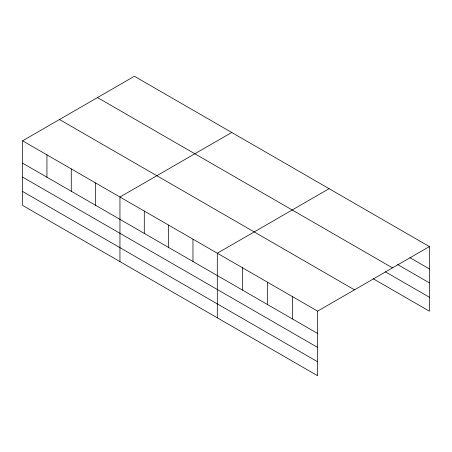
<?xml version="1.0" encoding="UTF-8"?>
<svg xmlns="http://www.w3.org/2000/svg" width="452" height="452" viewBox="0 0 452 452"><rect width="100%" height="100%" fill="white"/><g stroke="black" fill="none" stroke-linecap="round" stroke-linejoin="round"><path stroke-width="0.68" d="M317.609 347.418L317.609 311.134L22.6 140.809L22.6 205.411L317.609 375.731L317.609 347.418L22.6 177.099M373.132 278.703L429.4 311.191L429.4 246.589L134.391 76.269L22.6 140.809M231.746 132.476L119.95 197.015L119.95 261.618M329.096 188.682L217.305 253.222L217.305 317.824M317.609 311.134L429.4 246.589M409.828 257.634L429.4 268.934M397.596 264.516L429.4 282.879M97.502 97.57L392.505 267.889M385.364 271.822L429.4 297.246M59.494 119.514L354.498 289.834M22.6 163.155L317.609 333.474M22.6 191.467L317.609 361.786M292.529 296.653L292.529 318.999M267.454 282.178L267.454 304.524M242.379 267.703L242.379 290.043M192.964 239.17L192.964 261.516M168.63 225.119L168.63 247.464M144.29 211.067L144.29 233.413M95.615 182.964L95.615 205.31M71.275 168.912L71.275 191.258M46.94 154.861L46.94 177.207"/></g></svg>
